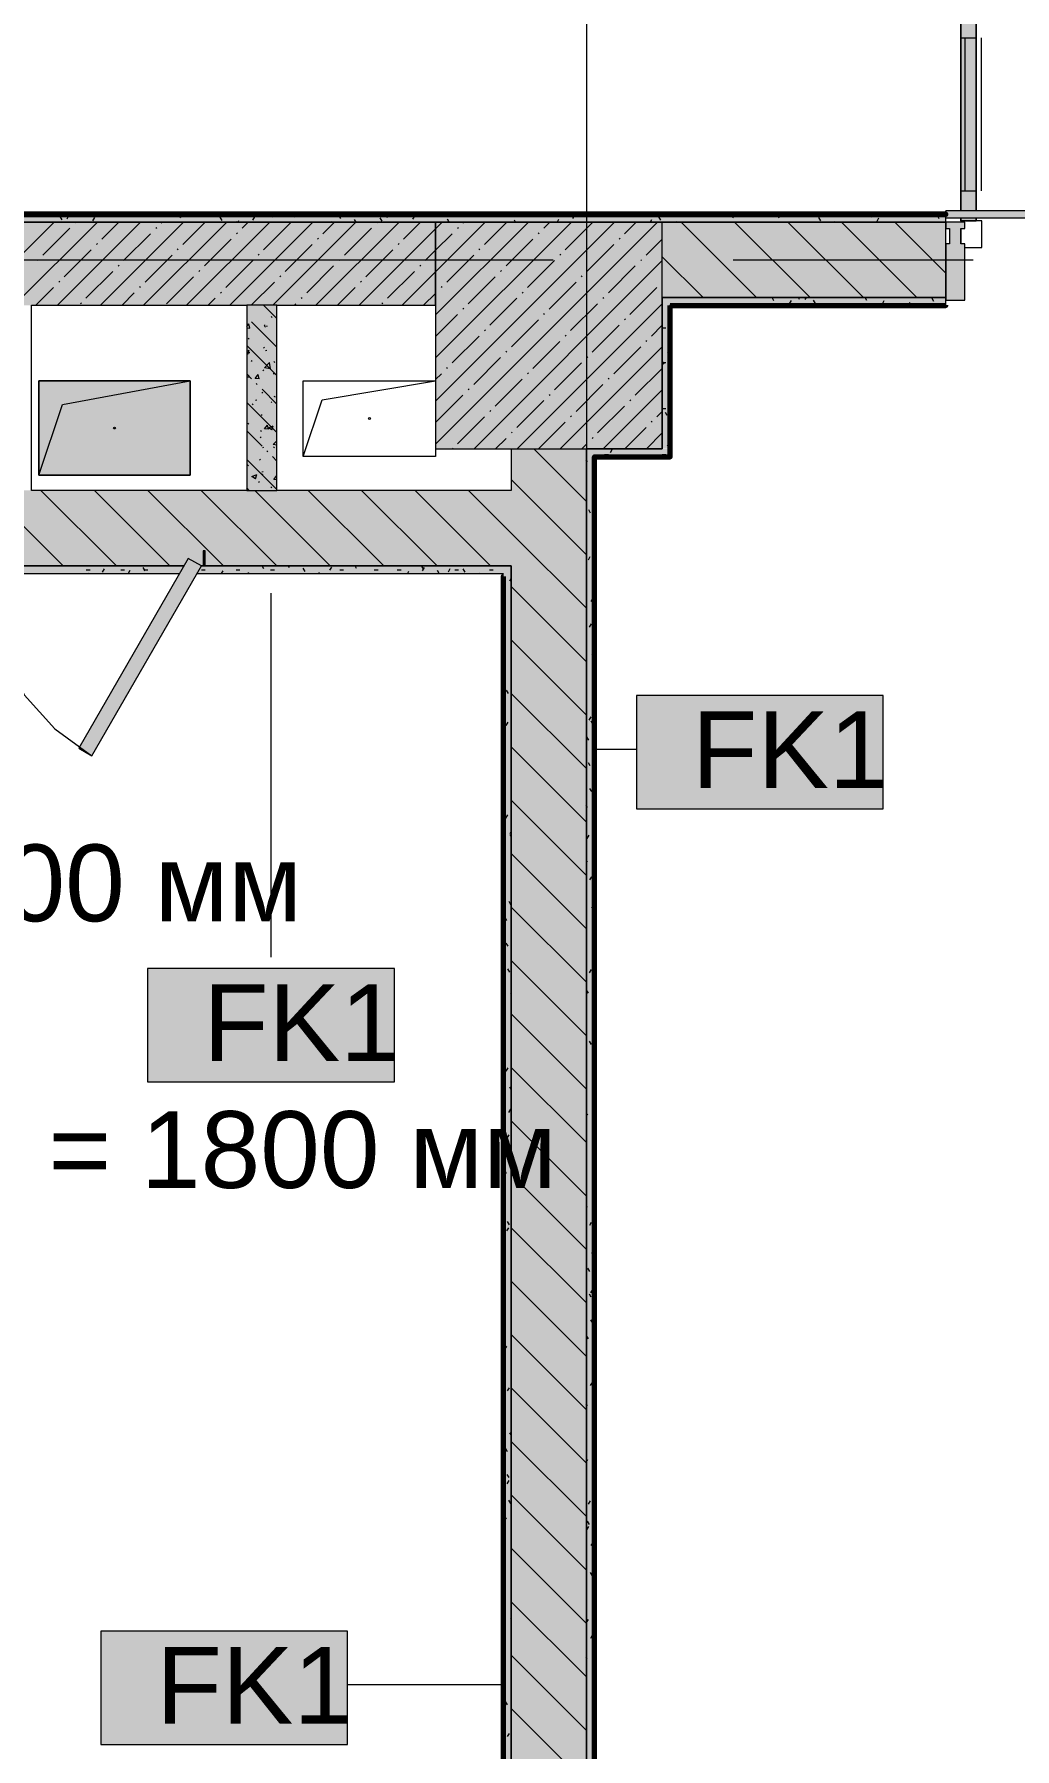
# Model space of a CAD drawing. Header units: millimetres. Extents: x -3817 to 677485, y -22715 to 103890.
# Drawn here: x 28391 to 30986, y 5771 to 10308 of the extents above; entities that cross this region are included whole.
import ezdxf

# ---------------------------------------------------------------- set-up
doc = ezdxf.new("R2010")
doc.units = ezdxf.units.MM
doc.layers.add('PDF _Геометрия', color=7, linetype='Continuous', true_color=0x1d1d1d)
doc.layers.add('PDF _Сплошная заливка', color=7, linetype='Continuous', true_color=0xffffff)
doc.layers.add('PDF _Текст', color=7, linetype='Continuous')
doc.styles.add('PDF GOST-Common', font='arial.ttf')

msp = doc.modelspace()

# ---------------------------------------------------------------- hatches: boundary and pattern name
at = {"layer": 'PDF _Сплошная заливка', "transparency": 33554559}
h = msp.add_hatch(color=256, dxfattribs=at)
h.paths.add_polyline_path([(30843.3, 9814.4), (30883.3, 9814.4), (30883.3, 9821.4), (30843.3, 9821.4)], flags=0)
h.paths.add_polyline_path([(30843.3, 9841.4), (30883.3, 9842.4), (30883.3, 10379.3), (30843.3, 10379.3), (30843.3, 9842.4)], flags=0)
h = msp.add_hatch(color=256, dxfattribs=at)
h.paths.add_polyline_path([(28953.3, 9811.3), (30803.3, 9811.3), (30803.3, 9831.4), (27971, 9831.4), (27959.5, 9811.3), (28404, 9811.3)], flags=0)
h.paths.add_polyline_path([(27913.3, 9811.3), (27924.8, 9831.4), (25401, 9831.4), (25389.5, 9811.3), (27908.3, 9811.3)], flags=0)
h.paths.add_polyline_path([(32453.3, 9831.4), (32453.3, 9831.4), (33232.3, 9820.2)], flags=0)
h.paths.add_polyline_path([(38594.1, 9811.3), (38733.2, 9811.3), (38733.2, 9831.4), (32453.3, 9831.4), (32453.3, 9811.3), (38233.3, 9811.3)], flags=0)
h.paths.add_polyline_path([(25343.3, 9811.3), (25354.8, 9831.4), (24398, 9831.4), (24398, 9811.3), (25338.3, 9811.3)], flags=0)
h.paths.add_polyline_path([(22153.3, 9811.3), (22753, 9811.3), (22753, 9831.4), (20509.1, 9831.4), (20509.1, 9821.4), (20453.3, 9821.4), (20453.3, 9811.3), (21610.5, 9811.3)], flags=0)
for points in [[(26403.3, 9591.3), (29453, 9591.3), (29453, 9811.3), (28303.3, 9811.3), (28303.3, 9771.3), (28298.3, 9771.3), (28298.3, 9811.3), (27959.5, 9811.3), (27947.9, 9791.4), (27913.3, 9811.3), (27908.3, 9811.3), (27908.3, 9771.3), (27903.3, 9771.3), (27903.3, 9811.3), (27683.3, 9811.3), (27683.3, 9741.4), (26483.3, 9741.4), (26483.3, 9811.3), (26403.3, 9811.3)], [(29853, 9211.3), (30053, 9211.3), (30053, 9811.3), (29453, 9811.3), (29453, 9211.3), (29762.6, 9211.3)], [(30803.3, 9604.4), (30853.3, 9604.4), (30853.3, 9754.3), (30843.3, 9754.3), (30843.3, 9794.3), (30853.3, 9794.3), (30853.3, 9811.3), (30803.3, 9811.3), (30803.3, 9794.3), (30813.3, 9794.3), (30813.3, 9754.3), (30803.3, 9754.3), (30803.3, 9611.4)], [(28953.3, 9101.3), (29033.3, 9101.3), (29033.3, 9591.3), (28953.3, 9591.3), (28953.3, 9127.2)], [(28803.3, 9141.3), (28803.3, 9391.3), (28403.3, 9391.3), (28404, 9141.3), (28519.3, 9141.3)], [(29842.5, 2411.3), (29853, 2411.3), (29853, 9211.3), (29653, 9211.3), (29653, 2411.3), (29762.6, 2411.3)], [(29872, 9191.3), (30073, 9191.3), (30073, 9211.3), (29853, 9210.3), (29853, 9191.3)], [(28404, 8901.3), (28787.1, 8901.3), (28798.6, 8921.4), (28833.3, 8901.3), (28838.3, 8901.3), (28838.3, 8941.4), (28843.3, 8941.4), (28843.3, 8901.3), (29653, 8901.3), (29653, 9101.3), (27703.3, 9101.3), (27703.3, 8901.3), (28243.3, 8901.3), (28243.3, 8941.4), (28248.3, 8941.4), (28248.3, 8901.3)], [(29633, 2431.3), (29653, 2431.3), (29653, 8901.3), (29633, 8901.3), (29633, 2431.5)]]:
    msp.add_hatch(color=256, dxfattribs=at).paths.add_polyline_path(points)
h = msp.add_hatch(color=256, dxfattribs=at)
h.paths.add_polyline_path([(32453.3, 9611.4), (33253.3, 9611.4), (33253.3, 9811.3), (32448.3, 9811.3), (32448.3, 9611.4)], flags=0)
h.paths.add_polyline_path([(30053, 9611.4), (30803.3, 9611.4), (30803.3, 9811.3), (30053, 9811.3), (30053, 9644.6)], flags=0)
at = {"layer": 'PDF _Сплошная заливка', "true_color": 0x494949, "transparency": 33554559}
msp.add_hatch(color=251, dxfattribs=at).paths.add_polyline_path([(30803.3, 9821.4), (32453.3, 9822.4), (32453.3, 9842.4), (30803.3, 9841.4), (30803.3, 9831.4)])
at = {"layer": 'PDF _Сплошная заливка', "transparency": 33554559}
h = msp.add_hatch(color=256, dxfattribs=at)
h.paths.add_polyline_path([(28821.7, 8881.3), (29633, 8881.3), (29633, 8901.3), (28833.3, 8901.3), (28826.5, 8889.7)], flags=0)
h.paths.add_polyline_path([(27683.3, 8881.3), (28775.5, 8881.3), (28787.1, 8901.3), (27683.3, 8901.3), (27683.3, 8894.7)], flags=0)

# ---------------------------------------------------------------- linework, layer by layer
at = {"layer": 'PDF _Геометрия', "color": 253, "lineweight": 9, "true_color": 0xaaaaaa}
for points in [[(29853.3, 9101), (29853.3, 10688.5)], [(30843.3, 9841.4), (30843.3, 10379.3), (30969, 10365.2), (31088.4, 10323.4), (31195.5, 10256.1), (31285, 10166.6), (31352.3, 10059.5), (31394.1, 9940.1), (31405.2, 9841.7)], [(30843.3, 10299.3), (30883.3, 10299.3)], [(30853.3, 10299.3), (30853.3, 9894.4)], [(30897.3, 10299.3), (30897.3, 9894.4)], [(30843.3, 9894.4), (30883.3, 9894.4)], [(30843.3, 9821.4), (30843.3, 9814.4)], [(30853.3, 9744.3), (30898.3, 9744.3), (30898.3, 9814.4), (30843.3, 9814.4), (30843.3, 9811.3)], [(30883.3, 9821.4), (30883.3, 9814.4), (30883.3, 9821.4)], [(30843.3, 9794.3), (30843.3, 9754.3)], [(28176.9, 9711.4), (29764.4, 9711.4)], [(30240.6, 9711.4), (30875.6, 9711.4)], [(28253.3, 8901.3), (28265.9, 8780.8), (28303.4, 8665.4), (28364, 8560.4), (28445.2, 8470.3), (28543.3, 8399.1)], [(29853.3, 7989.8), (29853.3, 8624.8)], [(29853.3, 5926), (29853.3, 7513.5)]]:
    msp.add_lwpolyline(points, dxfattribs=at)
for points in [[(30843.3, 9841.4), (30843.3, 10379.3), (30883.3, 10379.3), (30883.3, 9841.4), (30883.3, 10379.3), (30843.3, 10379.3)], [(30883.3, 9814.4), (30843.3, 9814.4), (30843.3, 9821.4), (30843.3, 9814.4)]]:
    msp.add_lwpolyline(points, close=True, dxfattribs=at)
at = {"layer": 'PDF _Геометрия', "color": 7, "lineweight": 9}
for points in [[(29453, 9811.3), (27959.5, 9811.3)], [(30053, 9811.3), (29453, 9811.3), (29453, 9211.3), (30053, 9211.3)], [(30803.3, 9811.3), (29903.3, 9811.3)], [(30803.3, 9841.4), (32453.3, 9842.4)], [(28803.3, 9391.3), (28803.3, 9141.3), (28403.3, 9141.3), (28403.3, 9391.3)], [(28803.3, 9391.3), (28403.3, 9391.3), (28403.3, 9141.3), (28803.3, 9141.3)], [(29453, 9391.3), (29453, 9191.3), (29103, 9191.3), (29103, 9391.3)], [(30637.6, 8558.2), (29984.4, 8558.2), (29984.4, 8258.2), (30637.6, 8258.2)], [(29344, 7835.9), (28690.9, 7835.9), (28690.9, 7535.9), (29344, 7535.9)], [(29220, 6081.8), (28566.9, 6081.8), (28566.9, 5781.8), (29220, 5781.8)]]:
    msp.add_lwpolyline(points, close=True, dxfattribs=at)
at = {"layer": 'PDF _Геометрия', "color": 231, "lineweight": 70, "true_color": 0xff80c0}
for points in [[(27971, 9831.4), (30803.3, 9831.4), (30803.3, 9832.4), (27971.6, 9832.4)], [(30473.3, 2431.3), (30473.3, 2052.3), (30474.3, 2052.3), (30474.3, 2431.3), (30474.3, 2432.3), (29874, 2432.3), (29874, 9190.3), (30073, 9190.3), (30074, 9190.3), (30074, 9590.3)], [(30073, 9590.3), (30073, 9191.3)], [(29872, 9190.3), (29873, 9190.3), (29873, 2431.3)], [(29633, 8873.4), (29632, 8873.4), (29632, 2432.3), (29432, 2432.3), (29432, 2431.3), (29432, 2061.3), (29433, 2061.3), (29433, 2431.3), (29632, 2431.3)]]:
    msp.add_lwpolyline(points, dxfattribs=at)
at = {"layer": 'PDF _Геометрия', "color": 9, "lineweight": 9, "true_color": 0xc0c0c0}
for points in [[(30053, 9611.4), (30803.3, 9611.4), (30803.3, 9811.3), (30803.3, 9831.4), (27971, 9831.4)], [(29653, 9211.3), (29653, 9101.3), (29033.3, 9101.3), (29033.3, 9591.3), (29453, 9591.3), (29453, 9811.3), (29903.3, 9811.3)], [(30803.3, 9591.3), (30803.3, 9611.4), (30073, 9611.4), (30053, 9611.4), (30053, 9211.3), (29852, 9211.3), (29852, 9191.3), (29852, 2431.3), (29852, 2411.3), (30473.3, 2411.3), (30473.3, 2431.3)], [(30073, 9191.3), (30073, 9211.3), (30073, 9590.3)], [(29853, 2411.3), (29853, 9211.3)], [(29873, 2431.3), (29872, 2431.3), (29872, 9190.3)], [(29433, 2052.3), (29433, 2061.3), (29453, 2061.3), (29453, 2411.3), (29653, 2411.3), (29653, 2431.3), (29653, 8901.3), (29633, 8901.3), (28833.3, 8901.3), (29653, 8901.3), (29653, 2411.3)]]:
    msp.add_lwpolyline(points, dxfattribs=at)
at = {"layer": 'PDF _Геометрия', "lineweight": 9}
for points in [[(28224, 9591.3), (28444, 9811.3)], [(28338.1, 9591.3), (28558.1, 9811.3)], [(28452.1, 9591.3), (28672.1, 9811.3)], [(28499, 9809.3), (28501.1, 9811.3)], [(28566.2, 9591.3), (28786.2, 9811.3)], [(28570.2, 9766.5), (28615.1, 9811.3)], [(28680.2, 9591.3), (28900.2, 9811.3)], [(28727.1, 9809.3), (28729.2, 9811.3)], [(28784.1, 9752.2), (28843.2, 9811.3)], [(28794.3, 9591.3), (29014.3, 9811.3)], [(28908.3, 9591.3), (29128.3, 9811.3)], [(28940.9, 9795), (28957.3, 9811.3)], [(28997.9, 9738), (29069.2, 9809.3)], [(29022.4, 9591.3), (29242.4, 9811.3)], [(29136.4, 9591.3), (29356.4, 9811.3)], [(29154.7, 9780.7), (29185.4, 9811.3)], [(29250.5, 9591.3), (29453, 9793.9), (29470.5, 9811.3)], [(29297.3, 9809.3), (29299.4, 9811.3)], [(29364.5, 9591.3), (29453, 9679.8), (29584.5, 9811.3)], [(29368.6, 9766.5), (29413.4, 9811.3)], [(29453, 9565.8), (29698.6, 9811.3)], [(29453, 9451.7), (29812.6, 9811.3)], [(29453, 9337.7), (29926.7, 9811.3)], [(29453, 9223.6), (30040.7, 9811.3)], [(29525.4, 9809.3), (29527.5, 9811.3)], [(29582.4, 9752.2), (29641.5, 9811.3)], [(29739.3, 9795), (29755.6, 9811.3)], [(29796.3, 9738), (29867.6, 9809.3)], [(29953.1, 9780.7), (29983.7, 9811.3)], [(30302.8, 9611.4), (30102.8, 9811.3)], [(30444.2, 9611.4), (30244.2, 9811.3)], [(30585.6, 9611.4), (30385.6, 9811.3)], [(30727, 9611.4), (30527, 9811.3)], [(30803.3, 9676.5), (30668.5, 9811.3)], [(28413.4, 9723.7), (28484.7, 9795)], [(28627.3, 9709.5), (28698.6, 9780.7)], [(28712.8, 9795), (28715.2, 9797.4)], [(28841.1, 9695.2), (28912.4, 9766.5)], [(28926.6, 9780.7), (28929, 9783.1)], [(29140.5, 9766.5), (29142.9, 9768.9)], [(29211.8, 9723.7), (29283.1, 9795)], [(29425.6, 9709.5), (29453, 9736.9), (29496.9, 9780.7)], [(29511.2, 9795), (29513.5, 9797.4)], [(29639.5, 9695.2), (29710.7, 9766.5)], [(29725, 9780.7), (29727.4, 9783.1)], [(29938.8, 9766.5), (29941.2, 9768.9)], [(30010.1, 9723.7), (30053, 9766.6)], [(28399.2, 9709.5), (28401.5, 9711.8)], [(28470.5, 9666.7), (28541.7, 9738)], [(28556, 9752.2), (28558.4, 9754.6)], [(28684.3, 9652.4), (28755.6, 9723.7)], [(28769.8, 9738), (28772.2, 9740.4)], [(28983.7, 9723.7), (28986, 9726.1)], [(29055, 9681), (29126.2, 9752.2)], [(29197.5, 9709.5), (29199.9, 9711.8)], [(29268.8, 9666.7), (29340.1, 9738)], [(29354.3, 9752.2), (29356.7, 9754.6)], [(29482.6, 9652.4), (29553.9, 9723.7)], [(29568.2, 9738), (29570.5, 9740.4)], [(29782, 9723.7), (29784.4, 9726.1)], [(29853.3, 9681), (29924.6, 9752.2)], [(29995.9, 9709.5), (29998.2, 9711.8)], [(30161.3, 9611.4), (30053, 9719.7)], [(28527.5, 9609.7), (28598.8, 9681)], [(28613, 9695.2), (28615.4, 9697.6)], [(28741.3, 9595.4), (28812.6, 9666.7)], [(28826.9, 9681), (28829.2, 9683.3)], [(28898.1, 9638.2), (28969.4, 9709.5)], [(29040.7, 9666.7), (29043.1, 9669.1)], [(29112, 9623.9), (29183.3, 9695.2)], [(29325.8, 9609.7), (29397.1, 9681)], [(29411.4, 9695.2), (29413.7, 9697.6)], [(29539.7, 9595.4), (29610.9, 9666.7)], [(29554.8, 9211.3), (30053, 9709.6)], [(29625.2, 9681), (29627.6, 9683.3)], [(29696.5, 9638.2), (29767.8, 9709.5)], [(29839, 9666.7), (29841.4, 9669.1)], [(29910.3, 9623.9), (29981.6, 9695.2)], [(28395.1, 9591.3), (28441.9, 9638.2)], [(28456.2, 9652.4), (28458.6, 9654.8)], [(28623.2, 9591.3), (28655.8, 9623.9)], [(28670, 9638.2), (28672.4, 9640.6)], [(28883.9, 9623.9), (28886.3, 9626.3)], [(28965.4, 9591.3), (29026.4, 9652.4)], [(29193.4, 9591.3), (29240.3, 9638.2)], [(29254.5, 9652.4), (29256.9, 9654.8)], [(29421.5, 9591.3), (29453, 9622.8), (29454.1, 9623.9)], [(29468.4, 9638.2), (29470.8, 9640.6)], [(29682.2, 9623.9), (29684.6, 9626.3)], [(29753.5, 9581.2), (29824.8, 9652.4)], [(29967.3, 9566.9), (30038.6, 9638.2)], [(30052.9, 9652.4), (30053, 9652.6)], [(28513.2, 9595.4), (28515.6, 9597.8)], [(28851.3, 9591.3), (28869.6, 9609.7)], [(29079.4, 9591.3), (29083.5, 9595.4)], [(29097.7, 9609.7), (29100.1, 9612)], [(29311.6, 9595.4), (29313.9, 9597.8)], [(29525.4, 9581.2), (29527.8, 9583.5)], [(29596.7, 9538.4), (29668, 9609.7)], [(29668.8, 9211.3), (30053, 9595.5)], [(29810.5, 9524.1), (29881.8, 9595.4)], [(29896.1, 9609.7), (29898.4, 9612)], [(29453, 9508.8), (29511.2, 9566.9)], [(29653.7, 9481.4), (29725, 9552.7)], [(29739.3, 9566.9), (29741.6, 9569.3)], [(29867.6, 9467.1), (29938.8, 9538.4)], [(29953.1, 9552.7), (29955.5, 9555)], [(30024.4, 9509.9), (30053, 9538.5)], [(29496.9, 9438.6), (29568.2, 9509.9)], [(29582.4, 9524.1), (29584.8, 9526.5)], [(29710.7, 9424.3), (29782, 9495.6)], [(29796.3, 9509.9), (29798.6, 9512.3)], [(30010.1, 9495.6), (30012.5, 9498)], [(29553.9, 9381.6), (29625.2, 9452.9)], [(29639.5, 9467.1), (29641.8, 9469.5)], [(29767.8, 9367.3), (29839, 9438.6)], [(29782.9, 9211.3), (30053, 9481.5)], [(29853.3, 9452.9), (29855.7, 9455.2)], [(29924.6, 9410.1), (29995.9, 9481.4)], [(29453, 9394.7), (29468.4, 9410.1)], [(29482.6, 9424.3), (29485, 9426.7)], [(29610.9, 9324.6), (29682.2, 9395.8)], [(29696.5, 9410.1), (29698.9, 9412.5)], [(29910.3, 9395.8), (29912.7, 9398.2)], [(29981.6, 9353.1), (30052.9, 9424.3)], [(29454.1, 9281.8), (29525.4, 9353.1)], [(29539.7, 9367.3), (29542, 9369.7)], [(29753.5, 9353.1), (29755.9, 9355.4)], [(29824.8, 9310.3), (29896.1, 9381.6)], [(29896.9, 9211.3), (30053, 9367.4)], [(29596.7, 9310.3), (29599.1, 9312.7)], [(29668, 9267.5), (29739.3, 9338.8)], [(29881.8, 9253.3), (29953.1, 9324.6)], [(29967.3, 9338.8), (29969.7, 9341.2)], [(30038.6, 9296), (30053, 9310.4)], [(29511.2, 9224.8), (29582.4, 9296)], [(29725.8, 9211.3), (29796.3, 9281.8)], [(29810.5, 9296), (29812.9, 9298.4)], [(29953.9, 9211.3), (30010.1, 9267.5)], [(30024.4, 9281.8), (30026.7, 9284.2)], [(29497.7, 9211.3), (29499.3, 9212.9)], [(29611.8, 9211.3), (29639.5, 9239)], [(29653.7, 9253.3), (29656.1, 9255.6)], [(29839.9, 9211.3), (29853.3, 9224.8)], [(29867.6, 9239), (29869.9, 9241.4)], [(30011, 9211.3), (30053, 9253.4)], [(29853, 9071.2), (29712.8, 9211.3)], [(29853, 8929.7), (29653, 9129.7)], [(28467.2, 8901.3), (28267.2, 9101.3)], [(28608.6, 8901.3), (28408.6, 9101.3)], [(28750, 8901.3), (28550, 9101.3)], [(28891.4, 8901.3), (28691.4, 9101.3)], [(29032.9, 8901.3), (28832.9, 9101.3)], [(29174.3, 8901.3), (28974.3, 9101.3)], [(29315.7, 8901.3), (29115.7, 9101.3)], [(29457.1, 8901.3), (29257.1, 9101.3)], [(29598.6, 8901.3), (29398.6, 9101.3)], [(29853, 8788.3), (29653, 8988.3), (29540, 9101.3)], [(29853, 8646.9), (29653, 8846.9)], [(29853, 8505.5), (29653, 8705.5)], [(29853, 8364.1), (29653, 8564.1)], [(29853, 8222.6), (29653, 8422.6)], [(29853, 8081.2), (29653, 8281.2)], [(29853, 7939.8), (29653, 8139.8)], [(29853, 7798.4), (29653, 7998.4)], [(29853, 7656.9), (29653, 7856.9)], [(29853, 7515.5), (29653, 7715.5)], [(29853, 7374.1), (29653, 7574.1)], [(29853, 7232.7), (29653, 7432.7)], [(29853, 7091.3), (29653, 7291.3)], [(29853, 6949.8), (29653, 7149.8)], [(29853, 6808.4), (29653, 7008.4)], [(29853, 6667), (29653, 6867)], [(29853, 6525.6), (29653, 6725.6)], [(29853, 6384.2), (29653, 6584.2)], [(29853, 6242.7), (29653, 6442.7)], [(29853, 6101.3), (29653, 6301.3)], [(29853, 5959.9), (29653, 6159.9)], [(29853, 5818.5), (29653, 6018.5)], [(29853, 5677), (29653, 5877)]]:
    msp.add_lwpolyline(points, dxfattribs=at)
at = {"layer": 'PDF _Геометрия', "color": 253, "lineweight": 9, "true_color": 0x9b9b9b}
for points in [[(28423.2, 9828.6), (28421.6, 9831.4)], [(28464.8, 9817.4), (28459.8, 9826.1)], [(28482, 9827.8), (28477, 9819.1)], [(28550.1, 9823.8), (28545, 9815)], [(28765.6, 9831.4), (28764.4, 9829.2)], [(28778.6, 9822.6), (28773.5, 9831.3)], [(28846.6, 9826.7), (28843.9, 9831.4)], [(28888.2, 9815.5), (28883.2, 9824.2)], [(28925.9, 9811.3), (28924.8, 9813.1)], [(28931.9, 9814.5), (28930.1, 9811.3)], [(28973.5, 9825.7), (28968.5, 9816.9)], [(29012, 9831.4), (29010.1, 9828.1)], [(29024.3, 9823.7), (29019.9, 9831.4)], [(29082.4, 9831.4), (29078.1, 9824)], [(29177.6, 9813.4), (29176.4, 9811.3)], [(29202, 9820.7), (29197, 9829.4)], [(29242.6, 9811.3), (29238.6, 9818.3)], [(29311.7, 9813.6), (29306.7, 9822.4)], [(29328.8, 9831.4), (29323.9, 9822.9)], [(29396.9, 9827.5), (29391.9, 9818.8)], [(29489, 9811.3), (29484.4, 9819.4)], [(29583.8, 9830), (29583, 9831.4)], [(29665, 9811.3), (29662.1, 9816.4)], [(29778.7, 9818.3), (29774.7, 9811.3)], [(29820.4, 9829.4), (29815.4, 9820.7)], [(29927.1, 9831.4), (29925, 9827.8)], [(30007.2, 9828.1), (30005.4, 9831.4)], [(30024.5, 9817.2), (30021.1, 9811.3)], [(30048.9, 9816.9), (30043.9, 9825.6)], [(30092.5, 9813.1), (30091.5, 9811.3)], [(30173.4, 9831.4), (30170.8, 9826.7)], [(30243.8, 9831.3), (30238.8, 9822.6)], [(30338.3, 9812), (30337.9, 9811.3)], [(30362.7, 9822.1), (30357.6, 9830.8)], [(30430.7, 9826.2), (30427.7, 9831.4)], [(30472.3, 9815), (30467.3, 9823.7)], [(30509.6, 9811.3), (30508.9, 9812.6)], [(30608.4, 9823.2), (30603.7, 9831.4)], [(30625.6, 9822.1), (30620.6, 9813.4)], [(30666.2, 9831.4), (30662.2, 9824.5)], [(30786.1, 9820.2), (30781.1, 9828.9)], [(30106.7, 9593.8), (30105.3, 9591.3)], [(30348.5, 9602.8), (30343.6, 9611.4)], [(30394, 9603.8), (30389, 9595.1)], [(30416.5, 9606.8), (30413.9, 9611.4)], [(30433.6, 9611.4), (30430.6, 9606.3)], [(30458.2, 9595.7), (30453.1, 9604.4)], [(30495.9, 9591.3), (30494.8, 9593.2)], [(30594.2, 9603.9), (30589.9, 9611.4)], [(30598.1, 9591.6), (30598, 9591.3)], [(30639.8, 9602.7), (30634.7, 9594)], [(30707.8, 9598.7), (30703.6, 9591.3)], [(30771.9, 9600.9), (30766.9, 9609.6)], [(30053, 9531.4), (30062.8, 9531.4)], [(30073, 9535.5), (30071.2, 9532.3)], [(30053, 9439.9), (30062.8, 9439.9)], [(30058.1, 9435.1), (30053.1, 9443.8)], [(30072.1, 9472.9), (30067.1, 9464.2)], [(30053, 9318), (30062.8, 9318)], [(30066.3, 9299.1), (30061.3, 9307.8)], [(30071, 9227.2), (30066, 9218.5)], [(29855.1, 9177.1), (29852, 9182.6)], [(29900.3, 9196.1), (29910.4, 9196.1)], [(29919.7, 9209), (29914.7, 9200.3)], [(30052.7, 9196.1), (30062.8, 9196.1)], [(29872, 9126.4), (29869, 9121.1)], [(29869.8, 9104.6), (29872, 9104.6)], [(29863.3, 9041.1), (29858.3, 9049.8)], [(29869.8, 8982.7), (29872, 8982.7)], [(28642.8, 8899.5), (28641.8, 8901.3)], [(28684.4, 8888.4), (28679.4, 8897.1)], [(28998.2, 8893.6), (28993.7, 8901.3)], [(29066.2, 8897.6), (29064.1, 8901.3)], [(29107.9, 8886.5), (29102.8, 8895.2)], [(29177.3, 8898.5), (29172.3, 8889.8)], [(29214.2, 8901.3), (29213.9, 8900.9)], [(29243.9, 8894.7), (29240.1, 8901.3)], [(29421.6, 8891.7), (29416.6, 8900.4)], [(29423.1, 8897.4), (29418, 8888.7)], [(29861.7, 8925.7), (29856.7, 8917)], [(28528.7, 8891.3), (28538.8, 8891.3)], [(28534.5, 8882.5), (28533.9, 8881.3)], [(28576.2, 8893.6), (28571.1, 8884.9)], [(28620.1, 8891.3), (28630.2, 8891.3)], [(28644.2, 8889.5), (28639.5, 8881.3)], [(28681.1, 8891.3), (28691.2, 8891.3)], [(28833.5, 8891.3), (28843.6, 8891.3)], [(28889.9, 8888.4), (28885.9, 8881.3)], [(28924.9, 8891.3), (28935, 8891.3)], [(28958, 8884.3), (28956.2, 8881.3)], [(29016.4, 8891.3), (29026.4, 8891.3)], [(29146, 8881.3), (29144.5, 8884)], [(29199.3, 8891.3), (29209.3, 8891.3)], [(29290.7, 8891.3), (29300.8, 8891.3)], [(29351.7, 8891.3), (29361.7, 8891.3)], [(29381.4, 8886.2), (29378.6, 8881.3)], [(29462.8, 8881.3), (29458.2, 8889.2)], [(29491.1, 8893.3), (29486.1, 8884.6)], [(29504.1, 8891.3), (29514.1, 8891.3)], [(29531.3, 8884.6), (29526.3, 8893.3)], [(29568.4, 8881.3), (29567.9, 8882.1)], [(29595.5, 8891.3), (29605.6, 8891.3)], [(29653, 8869), (29648.5, 8861.2)], [(29869.8, 8891.3), (29872, 8891.3)], [(29633, 8830.3), (29636, 8830.3)], [(29868.8, 8816), (29863.8, 8807.3)], [(29869.8, 8769.3), (29872, 8769.3)], [(29864.7, 8748), (29859.7, 8739.3)], [(29638, 8699.8), (29633, 8708.5)], [(29633, 8708.4), (29636, 8708.4)], [(29872, 8660.3), (29867.5, 8668)], [(29872, 8699.7), (29870.8, 8697.6)], [(29869.8, 8647.4), (29872, 8647.4)], [(29637.2, 8597.8), (29633, 8590.5)], [(29633, 8586.5), (29636, 8586.5)], [(29872, 8599.3), (29871.6, 8600)], [(29646.2, 8563.7), (29641.1, 8572.5)], [(29869.8, 8556), (29872, 8556)], [(29633.1, 8529.7), (29633, 8529.5)], [(29633, 8495), (29636, 8495)], [(29644.3, 8488.1), (29639.3, 8479.4)], [(29863.6, 8502.3), (29858.6, 8493.5)], [(29869.6, 8481.6), (29864.6, 8490.3)], [(29858.4, 8439.9), (29853.4, 8448.6)], [(29872, 8455.8), (29869.8, 8451.9)], [(29869.8, 8434.1), (29872, 8434.1)], [(29633, 8373.1), (29636, 8373.1)], [(29862.5, 8371.9), (29857.5, 8380.6)], [(29866.6, 8303.9), (29861.6, 8312.6)], [(29869.8, 8312.2), (29872, 8312.2)], [(29855.4, 8262.2), (29852, 8268.2)], [(29633, 8251.2), (29636, 8251.2)], [(29643.2, 8242.4), (29638.2, 8233.7)], [(29869.8, 8220.7), (29872, 8220.7)], [(29653, 8198.4), (29649.3, 8192)], [(29653, 8186.1), (29650.4, 8190.7)], [(29858.4, 8188.5), (29853.4, 8179.8)], [(29633, 8159.7), (29636, 8159.7)], [(29854.4, 8120.5), (29852, 8116.4)], [(29852.4, 8084.5), (29852, 8085.3)], [(29865.5, 8078.8), (29860.5, 8070.1)], [(29869.8, 8098.8), (29872, 8098.8)], [(29633, 8037.8), (29636, 8037.8)], [(29652.4, 8004.2), (29647.4, 8013)], [(29653, 8015.5), (29652.3, 8014.3)], [(29871.8, 7990.1), (29866.7, 7998.8)], [(29641.3, 7962.6), (29636.2, 7971.3)], [(29869.8, 7976.9), (29872, 7976.9)], [(29633, 7915.9), (29636, 7915.9)], [(29645.4, 7894.6), (29640.3, 7903.3)], [(29633.9, 7860.6), (29633, 7859)], [(29853.3, 7874.7), (29852, 7872.5)], [(29869.8, 7885.4), (29872, 7885.4)], [(29633, 7824.5), (29636, 7824.5)], [(29649.4, 7826.5), (29644.4, 7835.3)], [(29864.4, 7833.1), (29859.4, 7824.4)], [(29638.3, 7784.9), (29633.3, 7793.6)], [(29653, 7771.7), (29651.2, 7768.6)], [(29857.6, 7770.8), (29852.6, 7779.5)], [(29869.8, 7763.5), (29872, 7763.5)], [(29872, 7785.3), (29870.6, 7782.7)], [(29633, 7702.5), (29636, 7702.5)], [(29865.8, 7634.7), (29860.8, 7643.4)], [(29869.8, 7641.6), (29872, 7641.6)], [(29635.3, 7607.2), (29633, 7611.2)], [(29633, 7580.6), (29636, 7580.6)], [(29644, 7573.2), (29639, 7564.5)], [(29869.8, 7550.1), (29872, 7550.1)], [(29633, 7489.2), (29636, 7489.2)], [(29653, 7515.6), (29649.6, 7521.5)], [(29651.1, 7463.5), (29646, 7454.8)], [(29855.2, 7451.3), (29852, 7445.8)], [(29869.8, 7428.2), (29872, 7428.2)], [(29633, 7367.3), (29636, 7367.3)], [(29647, 7395.5), (29642, 7386.8)], [(29869.8, 7306.3), (29872, 7306.3)], [(29640.5, 7293.4), (29635.4, 7302.1)], [(29872, 7258.2), (29870, 7261.6)], [(29633, 7245.3), (29636, 7245.3)], [(29854.1, 7205.5), (29852, 7202)], [(29869.8, 7214.9), (29872, 7214.9)], [(29633, 7153.9), (29636, 7153.9)], [(29645.9, 7149.8), (29640.9, 7141.1)], [(29648.6, 7157.4), (29643.6, 7166.1)], [(29865.2, 7163.9), (29860.2, 7155.2)], [(29653, 7101.1), (29652, 7099.4)], [(29872, 7075.3), (29867, 7083.9)], [(29869.8, 7092.9), (29872, 7092.9)], [(29860.9, 7033.6), (29855.9, 7042.3)], [(29872, 7053.7), (29867.3, 7045.5)], [(29633, 7032), (29636, 7032)], [(29633.6, 6945.7), (29633, 6944.6)], [(29865, 6965.5), (29860, 6974.2)], [(29868.2, 6986.2), (29863.2, 6977.5)], [(29869.8, 6971), (29872, 6971)], [(29634.5, 6938), (29633, 6940.6)], [(29633, 6910.1), (29636, 6910.1)], [(29869.1, 6897.5), (29864, 6906.2)], [(29857.9, 6855.9), (29852.9, 6864.6)], [(29869.8, 6879.6), (29872, 6879.6)], [(29633, 6818.6), (29636, 6818.6)], [(29640.7, 6836), (29635.7, 6827.3)], [(29636.6, 6768), (29633, 6761.7)], [(29653, 6784), (29652.9, 6784.3)], [(29647.8, 6726.3), (29642.8, 6717.6)], [(29867.1, 6740.5), (29862.1, 6731.8)], [(29869.8, 6757.7), (29872, 6757.7)], [(29633, 6696.7), (29636, 6696.7)], [(29854.9, 6678.2), (29852, 6683.2)], [(29869.8, 6635.7), (29872, 6635.7)], [(29653, 6601.2), (29649.9, 6606.6)], [(29872, 6587.6), (29869.2, 6592.4)], [(29633, 6574.8), (29636, 6574.8)], [(29643.8, 6556.2), (29638.7, 6564.9)], [(29854.9, 6536.4), (29852, 6531.4)], [(29869.8, 6544.3), (29872, 6544.3)], [(29635.5, 6522.2), (29633, 6517.9)], [(29647.8, 6488.2), (29642.8, 6496.9)], [(29633, 6483.4), (29636, 6483.4)], [(29646.7, 6480.6), (29641.7, 6471.9)], [(29651.9, 6420.2), (29646.9, 6428.9)], [(29653, 6430.6), (29652.8, 6430.2)], [(29861.9, 6426.7), (29856.9, 6418)], [(29869.8, 6422.4), (29872, 6422.4)], [(29633, 6361.4), (29636, 6361.4)], [(29640.8, 6378.5), (29635.7, 6387.2)], [(29857.9, 6358.7), (29852.8, 6350)], [(29860.1, 6364.4), (29855.1, 6373.1)], [(29869, 6317), (29864, 6308.3)], [(29633.7, 6268.9), (29633, 6270.1)], [(29869.8, 6300.5), (29872, 6300.5)], [(29633, 6239.5), (29636, 6239.5)], [(29868.3, 6228.3), (29863.2, 6237)], [(29637.8, 6200.8), (29633, 6209.1)], [(29869.8, 6209), (29872, 6209)], [(29633, 6148.1), (29636, 6148.1)], [(29637.4, 6098.8), (29633, 6091.1)], [(29653, 6113.5), (29652.1, 6115.1)], [(29856.8, 6112.9), (29852, 6104.7)], [(29869.8, 6087.1), (29872, 6087.1)], [(29867.9, 6071.3), (29862.9, 6062.6)], [(29633, 6026.1), (29636, 6026.1)], [(29854.1, 6009), (29852, 6012.7)], [(29869.8, 5965.2), (29872, 5965.2)], [(29633, 5904.2), (29636, 5904.2)], [(29643, 5887.1), (29637.9, 5895.8)], [(29869.8, 5873.7), (29872, 5873.7)], [(29636.3, 5853.1), (29633, 5847.3)], [(29633, 5812.8), (29636, 5812.8)], [(29647.5, 5811.4), (29642.5, 5802.7)]]:
    msp.add_lwpolyline(points, dxfattribs=at)
at = {"layer": 'PDF _Геометрия', "color": 7, "lineweight": 9}
for points in [[(30803.3, 9821.4), (32453.3, 9822.4), (30803.3, 9821.4), (30803.3, 9841.4), (30803.3, 9832.4)], [(29033.3, 9591.3), (28953.3, 9591.3)], [(30073, 9591.3), (30803.3, 9591.3)], [(28403.3, 9141.3), (28465.8, 9328.8), (28803.3, 9391.3)], [(29103, 9191.3), (29153, 9341.3), (29453, 9391.3)], [(29872, 9191.3), (30073, 9191.3)], [(28953.3, 9101.3), (29033.3, 9101.3)], [(27683.3, 8881.3), (28775.5, 8881.3)], [(28821.7, 8881.3), (29633, 8881.3)], [(29633, 8873.4), (29633, 2444.4), (29633, 2431.3)], [(29017.4, 8829), (29017.4, 7866.1)], [(29873.5, 8416.3), (29984.4, 8416.3)], [(29632.5, 5940), (29220, 5940)]]:
    msp.add_lwpolyline(points, dxfattribs=at)
at = {"layer": 'PDF _Геометрия', "color": 7, "lineweight": 20}
msp.add_lwpolyline([(30843.3, 9794.3), (30853.3, 9794.3), (30853.3, 9811.3), (30803.3, 9811.3), (30803.3, 9794.3), (30813.3, 9794.3), (30813.3, 9754.3), (30803.3, 9754.3), (30803.3, 9604.4), (30853.3, 9604.4), (30853.3, 9754.3), (30843.3, 9754.3)], close=True, dxfattribs=at)
at = {"layer": 'PDF _Геометрия', "color": 9, "lineweight": 9, "true_color": 0xc0c0c0}
for points in [[(27703.3, 8901.3), (28787.1, 8901.3), (27703.3, 8901.3), (27703.3, 9591.3), (27683.3, 9591.3), (27703.3, 9591.3), (27703.3, 9101.3)], [(28953.3, 9101.3), (28383.3, 9101.3), (28383.3, 9591.3), (28953.3, 9591.3)]]:
    msp.add_lwpolyline(points, close=True, dxfattribs=at)
at = {"layer": 'PDF _Геометрия', "color": 252, "lineweight": 9, "true_color": 0x878787}
for points in [[(29033.3, 9556), (28997.9, 9591.3)], [(28998.7, 9591.3), (28999.7, 9590.7)], [(28999.7, 9590.6), (29000, 9591.3)], [(28953.5, 9560.4), (28953.3, 9560.6)], [(28953.3, 9534.7), (28959.2, 9541.8)], [(28953.3, 9531.3), (28961.2, 9530.6)], [(28961.2, 9530.6), (28959.2, 9541.7)], [(29033.3, 9480.6), (28966.1, 9547.8)], [(28999.8, 9537.1), (29002.5, 9539.1)], [(29000.3, 9535.8), (29003.2, 9533.9)], [(29005.3, 9536), (29008.6, 9536.5)], [(29018.1, 9561.1), (29020.6, 9558.9)], [(29033.3, 9405.1), (28953.3, 9485.1)], [(28957, 9504.3), (28959.5, 9502)], [(28953.3, 9469.9), (28960.1, 9472.5)], [(28953.3, 9463.9), (28956.5, 9461.7)], [(28956.5, 9461.7), (28960.1, 9472.4)], [(28958.5, 9465.9), (28961.8, 9466.4)], [(28965, 9445.4), (28967.8, 9443.6)], [(28997.6, 9477.9), (29000.3, 9480)], [(29015.8, 9422.9), (29000, 9425.3), (29013.9, 9439.7)], [(29003, 9471.8), (29006.3, 9472.2)], [(29015.8, 9422.8), (29013.9, 9439.7)], [(29024.9, 9442.1), (29027.4, 9439.8)], [(28966.1, 9396.9), (28953.3, 9409.7)], [(28956.2, 9401.7), (28959.5, 9402.1)], [(28985.9, 9396.9), (28975.3, 9397.8), (28983.8, 9408)], [(28985.9, 9396.9), (28983.8, 9408)], [(28995.5, 9418.7), (28998.1, 9420.8)], [(29023.6, 9410.5), (29026.9, 9411)], [(28981.2, 9381.8), (28978.6, 9384.4)], [(28993.3, 9359.5), (28996, 9361.6)], [(29033.3, 9329.7), (28993.7, 9369.3)], [(29025.3, 9350.5), (29028.1, 9348.7)], [(29033.3, 9254.3), (28953.3, 9334.3)], [(28967.8, 9330.6), (28970.7, 9328.8)], [(28976.8, 9340.4), (28980.1, 9340.8)], [(28991.2, 9300.3), (28993.8, 9302.4)], [(29017.6, 9336), (29020, 9333.7)], [(28993.7, 9218.4), (28953.3, 9258.9)], [(28956.5, 9279.2), (28958.9, 9276.9)], [(28989.9, 9260.1), (28992.7, 9258.3)], [(29010.6, 9263.1), (28999.9, 9264.1), (29008.5, 9274.3)], [(29010.6, 9263.1), (29008.5, 9274.3)], [(29019.3, 9261.2), (29010.5, 9267.2), (29023, 9272)], [(29019.4, 9261.2), (29023, 9271.9)], [(28989, 9241.2), (28991.6, 9243.2)], [(28995.5, 9214.9), (28998.9, 9215.4)], [(29033.3, 9221.2), (29023.6, 9222.7), (29033.3, 9232.8)], [(29024.4, 9216.9), (29026.8, 9214.7)], [(29033.3, 9103.4), (28953.3, 9183.4)], [(28955.3, 9169.3), (28958.1, 9167.5)], [(28986.8, 9182), (28989.5, 9184)], [(29008.8, 9203.3), (29006.3, 9205.8)], [(29033.3, 9178.9), (29021.4, 9190.7)], [(28976.1, 9132.3), (28967.2, 9138.2), (28979.7, 9143)], [(28976.1, 9132.3), (28979.7, 9143)], [(28984.7, 9122.8), (28987.3, 9124.8)], [(28992.8, 9145.4), (28995.6, 9143.6)], [(28993.3, 9150.7), (28996.6, 9151.1)], [(29033.3, 9129.6), (29024.6, 9130.3), (29033.2, 9140.5)], [(29033.3, 9140.1), (29033.2, 9140.5)], [(28959.9, 9101.3), (28953.3, 9108)], [(29017, 9110.8), (29019.5, 9108.6)]]:
    msp.add_lwpolyline(points, dxfattribs=at)
at = {"layer": 'PDF _Геометрия', "color": 96, "lineweight": 9, "true_color": 0x008000}
msp.add_lwpolyline([(30803.3, 9591.3), (30073, 9591.3), (30073, 9590.3)], dxfattribs=at)
at = {"layer": 'PDF _Геометрия', "color": 231, "lineweight": 9, "true_color": 0xff80c0}
for points in [[(30074, 9590.3), (30073, 9590.3)], [(30073, 9191.3), (29872, 9191.3), (29872, 9190.3)], [(29632, 2431.3), (29633, 2431.3), (29633, 2444.4), (29633, 8873.4)]]:
    msp.add_lwpolyline(points, dxfattribs=at)
at = {"layer": 'PDF _Геометрия', "color": 96, "lineweight": 70, "true_color": 0x008000}
msp.add_lwpolyline([(30074, 9590.3), (30803.3, 9590.3), (30803.3, 9591.3)], dxfattribs=at)
at = {"layer": 'PDF _Геометрия', "color": 253, "lineweight": 13, "true_color": 0xaaaaaa}
for points in [[(28838.3, 8941.4), (28838.3, 8901.3), (28843.3, 8901.3), (28843.3, 8941.4)], [(28543.3, 8399.1), (28833.3, 8901.3), (28798.6, 8921.4), (28508.6, 8419.1)]]:
    msp.add_lwpolyline(points, close=True, dxfattribs=at)
at = {"layer": 'PDF _Геометрия', "color": 7, "lineweight": 9}
for centre in [(28603.3, 9266.4), (29278, 9291.4)]:
    msp.add_circle(centre, 2.5, dxfattribs=at)
at = {"layer": 'PDF _Сплошная заливка', "lineweight": 35, "transparency": 33554559}
for points in [[(30073, 9211.3), (30073, 9611.4), (30053, 9211.3), (30053, 9611.4)], [(30803.3, 9591.3), (30803.3, 9611.4), (30073, 9591.3), (30073, 9611.4)], [(29872, 2431.3), (29872, 9191.3), (29853, 2431.3), (29853, 9191.3)], [(28843.3, 8901.3), (28843.3, 8941.4), (28838.3, 8901.3), (28838.3, 8941.4)], [(28543.3, 8399.1), (28833.3, 8901.3), (28508.6, 8419.1), (28798.6, 8921.4)]]:
    msp.add_solid(points, dxfattribs=at)
at = {"layer": 'PDF _Сплошная заливка', "lineweight": 9, "transparency": 33554559}
for points in [[(30637.6, 8558.2), (29984.4, 8558.2), (30637.6, 8258.2), (29984.4, 8258.2)], [(29344, 7835.9), (28690.9, 7835.9), (29344, 7535.9), (28690.9, 7535.9)], [(29220, 6081.8), (28566.9, 6081.8), (29220, 5781.8), (28566.9, 5781.8)]]:
    msp.add_solid(points, dxfattribs=at)

# ---------------------------------------------------------------- texts
at = {"layer": 'PDF _Текст', "char_height": 203.2, "attachment_point": 4, "style": 'PDF GOST-Common'}
for insert in [(30131.5, 8414.8), (28838, 7692.5), (28714, 5938.4)]:
    msp.add_mtext('FK1', dxfattribs=dict(at, insert=insert))
at = {"layer": 'PDF _Текст', "color": 250, "true_color": 0x3c3c3c, "char_height": 203.2, "attachment_point": 4, "style": 'PDF GOST-Common'}
for s, insert in [('H = до 1800 мм', (27068.4, 8033)), ('H низ = 1800 мм', (27620.6, 7355.1))]:
    msp.add_mtext(s, dxfattribs=dict(at, insert=insert))

doc.saveas('drawing.dxf')
